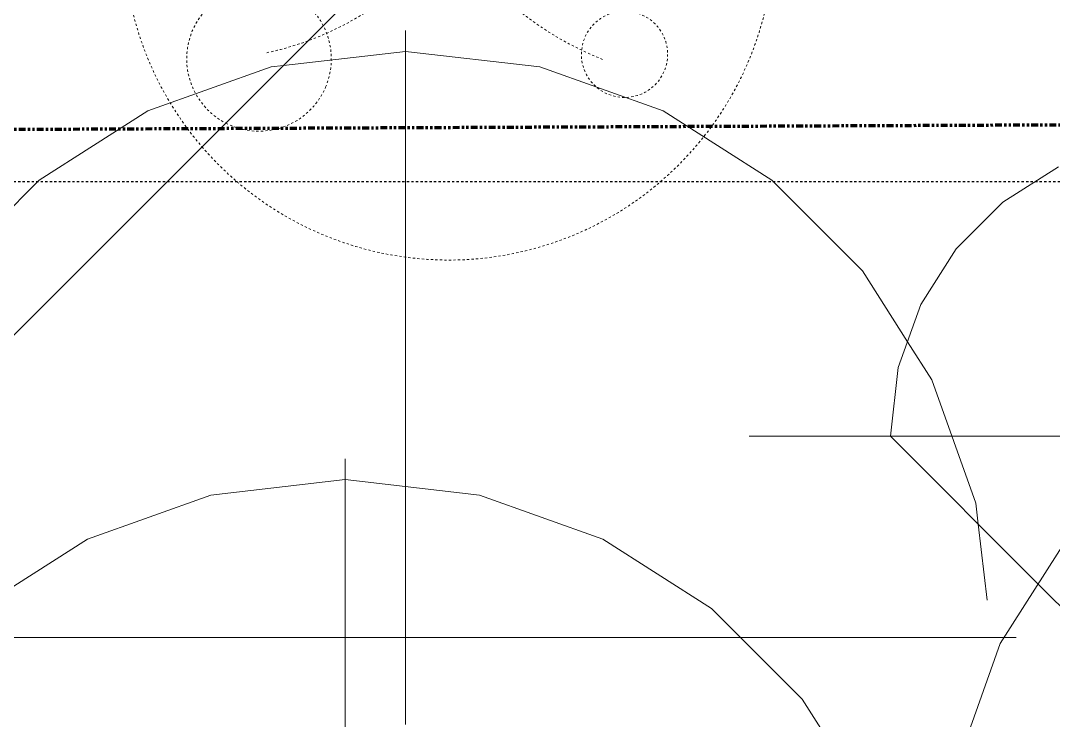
# Model space of a CAD drawing. Header units: inches. Extents: x 9391 to 11530, y 1186 to 2858.
# Drawn here: x 10119.8 to 10176.9, y 2668.9 to 2707.6 of the extents above; entities that cross this region are included whole.
import ezdxf

# ---------------------------------------------------------------- set-up
doc = ezdxf.new("R2010")
doc.units = ezdxf.units.IN
doc.header["$MEASUREMENT"] = 0
for name, pattern in [('Aligning Line 1_8_', [0.25, 0.125, -0.125]), ('Dash', [0.25, 0.125, -0.125]), ('Double Dash 3_8_', [1, 0.375, -0.125, 0.125, -0.125, 0.125, -0.125])]:
    doc.linetypes.add(name, pattern=pattern)
for name, color, linetype, lineweight in [('A-DETL-GENF-1', 254, 'Continuous', 9), ('A-DETL-GENF-2', 253, 'Continuous', 9), ('A-DETL-GENF-3', 9, 'Continuous', 9), ('A-DETL-GENF-HDLN', 1, 'Dash', 9), ('C-PROP-LINE', 91, 'Double Dash 3_8_', 211), ('G-ANNO-SYMB', 111, 'Aligning Line 1_8_', 30)]:
    doc.layers.add(name, color=color, linetype=linetype, lineweight=lineweight)

# ---------------------------------------------------------------- blocks, each defined once
blk = doc.blocks.new('holly 26751 - holly 26751-V127-FLOOR PLAN - ROOF')
at = {"layer": 'A-DETL-GENF-1'}
for p, q in [((-29.106, 14.243), (-25.279, 20.259)), ((-31.546, 7.425), (-29.106, 14.243))]:
    blk.add_line(p, q, dxfattribs=at)
blk = doc.blocks.new('orange tree 26119 - orange tree 26119-V134-FLOOR PLAN - ROOF')
at = {"layer": 'A-DETL-GENF-1'}
blk.add_line((31.652, 0), (0, -31.652), dxfattribs=at)
blk = doc.blocks.new('lupin 26755 - lupin 26755-V139-FLOOR PLAN - ROOF')
at = {"layer": 'A-DETL-GENF-HDLN'}
blk.add_circle((9.724, -6.624), 2.385, dxfattribs=at)
for centre, radius, start, end in [((0, 0), 18, 0, 112.399), ((0, 0), 18, 112.5, 180), ((-5.363, 12.255), 3, 100.4436, 304.6154), ((-5.363, 12.255), 3, 0, 100.4436), ((-12.131, 1.52), 12.226, 47.5807, 59.0245), ((-5.363, 12.255), 3, 304.844, 0), ((-12.131, 1.52), 12.226, 352.8605, 47.5807), ((0, 0), 18, 220.6872, 0), ((-13.568, 9.876), 16.782, 290.4971, 323.9486), ((15.364, 10.234), 18.46, 213.6663, 248.3337), ((0, 0), 18, 180, 220.6872), ((-10.493, -6.874), 4, 27.2652, 242.7988), ((-10.493, -6.874), 4, 337, 27.2652), ((-13.568, 9.876), 16.782, 282.0514, 290.4971), ((-10.493, -6.874), 4, 242.7988, 337)]:
    blk.add_arc(centre, radius, start, end, dxfattribs=at)
blk = doc.blocks.new('magnolia 26756 - magnolia 26756-V145-FLOOR PLAN - ROOF')
at = {"layer": 'A-DETL-GENF-1'}
for p, q in [((-10.372, 12.942), (-7.292, 14.902)), ((-12.942, 10.372), (-10.372, 12.942)), ((-14.902, 7.292), (-12.942, 10.372)), ((-16.151, 3.801), (-14.902, 7.292)), ((-16.589, 0), (-16.151, 3.801)), ((-17.433, 0), (-20.865, 0)), ((-17.433, 0), (-16.799, 0)), ((-16.595, 0), (-17.027, 0)), ((-16.799, 0), (-16.662, 0)), ((-16.662, 0), (-16.546, 0)), ((-16.506, 0), (-16.655, 0)), ((-16.655, 0), (-16.552, 0)), ((-16.538, 0), (-16.595, 0)), ((-16.589, 0), (-8.417, -8.173)), ((-16.552, 0), (-16.538, 0)), ((-16.546, 0), (-16.462, 0)), ((-16.431, 0), (-16.506, 0)), ((-16.462, 0), (-16.42, 0)), ((-16.42, 0), (-16.431, 0)), ((-15.81, 0), (-15.932, 0)), ((-15.932, 0), (-14.932, 0)), ((-15.567, 0), (-15.81, 0)), ((-15.239, 0), (-15.567, 0)), ((-13.796, 0), (-15.239, 0)), ((-14.932, 0), (-13.199, 0)), ((-13.199, 0), (-14.266, 0)), ((-14.266, 0), (-13.824, 0)), ((-13.824, 0), (-13.671, 0)), ((-13.466, 0), (-13.796, 0)), ((-13.671, 0), (-13.545, 0)), ((-13.545, 0), (-13.199, 0)), ((-13.199, 0), (-12.304, 0)), ((-12.304, 0), (-12.095, 0)), ((-12.095, 0), (-11.97, 0)), ((-11.97, 0), (-11.953, 0)), ((-24.236, 0), (-24.398, 0)), ((-24.398, 0), (-24.171, 0)), ((-23.863, 0), (-24.236, 0)), ((-24.171, 0), (-23.955, 0)), ((-23.199, 0), (-24.132, 0)), ((-24.132, 0), (-23.983, 0)), ((-23.983, 0), (-22.031, 0)), ((-23.955, 0), (-22.932, 0)), ((-22.678, 0), (-23.863, 0)), ((-23.416, 0), (-23.437, 0)), ((-23.437, 0), (-23.199, 0)), ((-23.332, 0), (-23.416, 0)), ((-22.985, 0), (-23.332, 0)), ((-22.932, 0), (-23.018, 0)), ((-23.018, 0), (-22.948, 0)), ((-22.575, 0), (-22.985, 0)), ((-22.948, 0), (-22.798, 0)), ((-22.798, 0), (-21.187, 0)), ((-20.532, 0), (-22.678, 0)), ((-21.704, 0), (-22.575, 0)), ((-22.455, 0), (-22.539, 0)), ((-22.539, 0), (-22.532, 0)), ((-22.532, 0), (-22.369, 0)), ((-21.997, 0), (-22.455, 0)), ((-22.369, 0), (-20.735, 0)), ((-22.031, 0), (-21.865, 0)), ((-21.891, 0), (-21.997, 0)), ((-21.865, 0), (-21.891, 0)), ((-21, 0), (-21.704, 0)), ((-21.597, 0), (-21.599, 0)), ((-21.599, 0), (-21.298, 0)), ((-21.546, 0), (-21.597, 0)), ((-21.428, 0), (-21.546, 0)), ((-20.399, 0), (-21.428, 0)), ((-21.227, 0), (-21.332, 0)), ((-21.332, 0), (-20.658, 0)), ((-21.298, 0), (-21.227, 0)), ((-21.187, 0), (-20.695, 0)), ((-19.999, 0), (-21.065, 0)), ((-21.065, 0), (-20.91, 0)), ((-20.979, 0), (-21.001, 0)), ((-21.001, 0), (-20.865, 0)), ((-20.799, 0), (-21, 0)), ((-20.84, 0), (-20.979, 0)), ((-20.91, 0), (-20.697, 0)), ((-19.965, 0), (-20.84, 0)), ((-20.71, 0), (-20.799, 0)), ((-20.735, 0), (-19.999, 0)), ((-20.5, 0), (-20.71, 0)), ((-20.697, 0), (-20.431, 0)), ((-20.695, 0), (-20.279, 0)), ((-20.658, 0), (-20.466, 0)), ((-20.442, 0), (-20.532, 0)), ((-20.202, 0), (-20.5, 0)), ((-20.466, 0), (-20.239, 0)), ((-20.376, 0), (-20.442, 0)), ((-20.431, 0), (-18.932, 0)), ((-20.076, 0), (-20.399, 0)), ((-20.131, 0), (-20.376, 0)), ((-20.279, 0), (-19.97, 0)), ((-20.239, 0), (-19.965, 0)), ((-19.844, 0), (-20.202, 0)), ((-19.968, 0), (-20.131, 0)), ((-19.377, 0), (-20.076, 0)), ((-19.97, 0), (-19.697, 0)), ((-19.732, 0), (-19.968, 0)), ((-19.46, 0), (-19.844, 0)), ((-19.561, 0), (-19.732, 0)), ((-19.697, 0), (-19.564, 0)), ((-19.564, 0), (-19.414, 0)), ((-19.472, 0), (-19.561, 0)), ((-18.932, 0), (-19.472, 0)), ((-19.079, 0), (-19.46, 0)), ((-19.414, 0), (-19.12, 0)), ((-18.566, 0), (-19.377, 0)), ((-19.12, 0), (-19.006, 0)), ((-18.732, 0), (-19.079, 0)), ((-19.006, 0), (-18.932, 0)), ((-18.932, 0), (-18.746, 0)), ((-18.746, 0), (-18.581, 0)), ((-17.949, 0), (-18.732, 0)), ((-18.581, 0), (-18.056, 0)), ((-17.599, 0), (-18.566, 0)), ((-18.056, 0), (-17.821, 0)), ((-17.318, 0), (-17.949, 0)), ((-17.821, 0), (-17.532, 0)), ((-17.567, 0), (-17.599, 0)), ((-17.599, 0), (-17.567, 0)), ((-17.568, 0), (-17.599, 0)), ((-17.548, 0), (-17.568, 0)), ((-16.947, 0), (-17.567, 0)), ((-17.567, 0), (-17.546, 0)), ((-17.537, 0), (-17.548, 0)), ((-17.546, 0), (-17.536, 0)), ((-17.536, 0), (-17.537, 0)), ((-17.532, 0), (-17.502, 0)), ((-17.502, 0), (-17.449, 0)), ((-17.449, 0), (-17.376, 0)), ((-17.376, 0), (-17.283, 0)), ((-16.775, 0), (-17.318, 0)), ((-17.283, 0), (-17.171, 0)), ((-17.027, 0), (-17.199, 0)), ((-17.199, 0), (-13.732, 0)), ((-17.171, 0), (-16.899, 0)), ((-16.868, 0), (-16.947, 0)), ((-16.899, 0), (-16.868, 0)), ((-16.255, 0), (-16.775, 0)), ((-15.695, 0), (-16.255, 0)), ((-15.031, 0), (-15.695, 0)), ((-15.518, 0), (-15.599, 0)), ((-15.599, 0), (-14.948, 0)), ((-14.568, 0), (-15.518, 0)), ((-14.199, 0), (-15.031, 0)), ((-14.948, 0), (-14.474, 0)), ((-14.744, 0), (-14.82, 0)), ((-14.82, 0), (-14.806, 0)), ((-14.806, 0), (-14.725, 0)), ((-14.121, 0), (-14.744, 0)), ((-14.725, 0), (-14.199, 0)), ((-14.202, 0), (-14.568, 0)), ((-14.474, 0), (-13.115, 0)), ((-13.905, 0), (-14.202, 0)), ((-11.923, 0), (-14.121, 0)), ((-13.732, 0), (-13.905, 0)), ((-13.054, 0), (-13.466, 0)), ((-13.115, 0), (-12.599, 0)), ((-12.942, 0), (-13.054, 0)), ((-12.864, 0), (-12.942, 0)), ((-12.599, 0), (-12.864, 0)), ((-11.953, 0), (-12.066, 0)), ((-12.066, 0), (-11.691, 0)), ((-11.4, 0), (-11.923, 0)), ((-11.691, 0), (-11.351, 0)), ((-10.869, 0), (-11.4, 0)), ((-11.351, 0), (-10.417, 0)), ((-0.993, 0), (-10.933, 0)), ((-10.933, 0), (-10.847, 0)), ((-10.814, 0), (-10.869, 0)), ((-10.847, 0), (-10.791, 0)), ((-10.776, 0), (-10.814, 0)), ((-10.791, 0), (-10.762, 0)), ((-10.758, 0), (-10.776, 0)), ((-10.762, 0), (-10.758, 0)), ((-10.417, 0), (-10.09, 0)), ((-10.09, 0), (-9.733, 0)), ((-9.733, 0), (-9.283, 0)), ((-9.283, 0), (-9.122, 0)), ((-9.122, 0), (-8.999, 0)), ((-8.999, 0), (-8.907, 0)), ((-8.907, 0), (-8.799, 0)), ((-8.799, 0), (-8.585, 0)), ((-8.585, 0), (-8.333, 0)), ((-8.333, 0), (-8.057, 0)), ((-8.057, 0), (-7.775, 0)), ((-7.775, 0), (-7.5, 0))]:
    blk.add_line(p, q, dxfattribs=at)
at = {"layer": 'A-DETL-GENF-3'}
blk.add_line((-8.417, -8.173), (0, -16.589), dxfattribs=at)
blk = doc.blocks.new('holly 26751 - holly 26751-V146-FLOOR PLAN - ROOF')
at = {"layer": 'A-DETL-GENF-1'}
for p, q in [((0, 33.471), (0, 33.555)), ((0, 33.555), (0, 33.194)), ((0, 32.243), (0, 33.471)), ((0, 33.064), (0, 33.212)), ((0, 33.212), (0, 33.212)), ((0, 33.212), (0, 33.107)), ((0, 33.194), (0, 32.22)), ((0, 32.964), (0, 33.112)), ((0, 33.112), (0, 33.031)), ((0, 33.107), (0, 32.958)), ((0, 32.79), (0, 33.064)), ((0, 33.031), (0, 32.666)), ((0, 32.845), (0, 32.964)), ((0, 32.958), (0, 32.887)), ((0, 32.887), (0, 32.773)), ((0, 32.248), (0, 32.845)), ((0, 32.368), (0, 32.79)), ((0, 32.773), (0, 32.472)), ((0, 32.666), (0, 31.475)), ((-7.425, 31.546), (0, 32.403)), ((0, 32.472), (0, 32.071)), ((0, 32.403), (7.425, 31.546)), ((0, 32.222), (0, 32.368)), ((0, 32.368), (0, 32.317)), ((0, 31.327), (0, 32.368)), ((0, 32.317), (0, 32.368)), ((0, 32.368), (0, 31.178)), ((0, 32.317), (0, 32.214)), ((0, 31.972), (0, 32.317)), ((0, 32.22), (0, 32.248)), ((0, 32.071), (0, 32.243)), ((0, 30.136), (0, 32.222)), ((0, 32.214), (0, 31.475)), ((0, 29.987), (0, 32.071)), ((0, 32.071), (0, 30.136)), ((0, 32.006), (0, 32.069)), ((0, 32.069), (0, 32.059)), ((0, 32.059), (0, 31.963)), ((0, 31.879), (0, 32.006)), ((-14.243, 29.106), (-7.425, 31.546)), ((0, 31.789), (0, 31.972)), ((0, 31.963), (0, 31.773)), ((0, 31.699), (0, 31.879)), ((0, 31.773), (0, 31.789)), ((0, 31.475), (0, 31.699)), ((0, 31.475), (0, 31.327)), ((7.425, 31.546), (14.243, 29.106)), ((0, 31.178), (0, 31.128)), ((0, 31.128), (0, 30.609)), ((0, 30.609), (0, 30.136)), ((0, 30.136), (0, 30.095)), ((0, 30.095), (0, 29.976)), ((0, 28.946), (0, 29.987)), ((0, 29.976), (0, 29.788)), ((0, 29.788), (0, 29.538)), ((0, 28.499), (0, 29.69)), ((0, 29.69), (0, 25.821)), ((0, 29.538), (0, 29.235)), ((0, 26.267), (0, 29.392)), ((0, 29.392), (0, 28.946)), ((0, 29.235), (0, 28.886)), ((-20.259, 25.279), (-14.243, 29.106)), ((0, 28.886), (0, 28.499)), ((14.243, 29.106), (20.259, 25.279)), ((0, 23.886), (0, 26.267)), ((0, 25.821), (0, 23.58)), ((0, 25.589), (0, 25.612)), ((0, 25.612), (0, 25.61)), ((0, 25.61), (0, 25.581)), ((0, 25.54), (0, 25.589)), ((0, 25.581), (0, 25.523)), ((0, 25.468), (0, 25.54)), ((0, 25.523), (0, 25.404)), ((0, 25.374), (0, 25.468)), ((0, 25.404), (0, 24.184)), ((0, 25.238), (0, 25.374)), ((0, 24.165), (0, 25.238)), ((20.259, 25.279), (25.279, 20.259)), ((0, 24.184), (0, 23.754)), ((0, 23.589), (0, 24.165)), ((0, 23.723), (0, 23.886)), ((0, 23.754), (0, 23.737)), ((0, 23.737), (0, 22.358)), ((0, 23.389), (0, 23.723)), ((0, 23.429), (0, 23.589)), ((0, 23.58), (0, 23.327)), ((0, 23.318), (0, 23.429)), ((0, 22.955), (0, 23.389)), ((0, 23.327), (0, 23.294)), ((0, 23.293), (0, 23.318)), ((0, 23.294), (0, 23.293)), ((0, 22.075), (0, 22.955)), ((0, 22.358), (0, 21.55)), ((0, 21.771), (0, 22.075)), ((0, 21.654), (0, 21.771)), ((0, 21.165), (0, 21.654)), ((0, 21.55), (0, 19.422)), ((0, 20.867), (0, 21.165)), ((0, 20.717), (0, 20.867)), ((0, -0.051), (0, 20.761)), ((0, 20.761), (0, 20.737)), ((0, 20.737), (0, 20.694)), ((0, 20.673), (0, 20.717)), ((0, 20.694), (0, 20.673)), ((0, 19.422), (0, 20.464)), ((0, 20.464), (0, 20.315)), ((0, 20.315), (0, 17.934)), ((25.279, 20.259), (29.106, 14.243))]:
    blk.add_line(p, q, dxfattribs=at)
blk = doc.blocks.new('holly 26751 - holly 26751-V147-FLOOR PLAN - ROOF')
at = {"layer": 'A-DETL-GENF-1'}
for p, q in [((0, 33.471), (0, 33.555)), ((0, 33.555), (0, 33.194)), ((0, 32.243), (0, 33.471)), ((0, 33.064), (0, 33.212)), ((0, 33.212), (0, 33.212)), ((0, 33.212), (0, 33.107)), ((0, 33.194), (0, 32.22)), ((0, 32.964), (0, 33.112)), ((0, 33.112), (0, 33.031)), ((0, 33.107), (0, 32.958)), ((0, 32.79), (0, 33.064)), ((0, 33.031), (0, 32.666)), ((0, 32.845), (0, 32.964)), ((0, 32.958), (0, 32.887)), ((0, 32.887), (0, 32.773)), ((0, 32.248), (0, 32.845)), ((0, 32.368), (0, 32.79)), ((0, 32.773), (0, 32.472)), ((0, 32.666), (0, 31.475)), ((-6.753, 31.624), (0, 32.403)), ((0, 32.472), (0, 32.071)), ((0, 32.403), (7.425, 31.546)), ((0, 32.222), (0, 32.368)), ((0, 32.368), (0, 32.317)), ((0, 31.327), (0, 32.368)), ((0, 32.317), (0, 32.368)), ((0, 32.368), (0, 31.178)), ((0, 32.317), (0, 32.214)), ((0, 31.972), (0, 32.317)), ((0, 32.22), (0, 32.248)), ((0, 32.071), (0, 32.243)), ((0, 30.136), (0, 32.222)), ((0, 32.214), (0, 31.475)), ((0, 29.987), (0, 32.071)), ((0, 32.071), (0, 30.136)), ((0, 32.006), (0, 32.069)), ((0, 32.069), (0, 32.059)), ((0, 32.059), (0, 31.963)), ((0, 31.879), (0, 32.006)), ((0, 31.789), (0, 31.972)), ((0, 31.963), (0, 31.773)), ((0, 31.699), (0, 31.879)), ((0, 31.773), (0, 31.789)), ((0, 31.475), (0, 31.699)), ((0, 31.475), (0, 31.327)), ((7.425, 31.546), (14.243, 29.106)), ((0, 31.178), (0, 31.128)), ((0, 31.128), (0, 30.609)), ((0, 30.609), (0, 30.136)), ((0, 30.136), (0, 30.095)), ((0, 30.095), (0, 29.976)), ((0, 28.946), (0, 29.987)), ((0, 29.976), (0, 29.788)), ((0, 29.788), (0, 29.538)), ((0, 28.499), (0, 29.69)), ((0, 29.69), (0, 25.821)), ((0, 29.538), (0, 29.235)), ((0, 26.267), (0, 29.392)), ((0, 29.392), (0, 28.946)), ((0, 29.235), (0, 28.886)), ((0, 28.886), (0, 28.499)), ((14.243, 29.106), (20.259, 25.279)), ((0, 23.886), (0, 26.267)), ((0, 25.821), (0, 23.58)), ((0, 25.589), (0, 25.612)), ((0, 25.612), (0, 25.61)), ((0, 25.61), (0, 25.581)), ((0, 25.54), (0, 25.589)), ((0, 25.581), (0, 25.523)), ((0, 25.468), (0, 25.54)), ((0, 25.523), (0, 25.404)), ((0, 25.374), (0, 25.468)), ((0, 25.404), (0, 24.184)), ((0, 25.238), (0, 25.374)), ((0, 24.165), (0, 25.238)), ((20.259, 25.279), (25.279, 20.259)), ((0, 24.184), (0, 23.754)), ((0, 23.589), (0, 24.165)), ((0, 23.723), (0, 23.886)), ((0, 23.754), (0, 23.737)), ((0, 23.737), (0, 22.358)), ((0, 23.389), (0, 23.723)), ((0, 23.429), (0, 23.589)), ((0, 23.58), (0, 23.327)), ((0, 23.318), (0, 23.429)), ((0, 22.955), (0, 23.389)), ((0, 23.327), (0, 23.294)), ((0, 23.293), (0, 23.318)), ((0, 23.294), (0, 23.293)), ((0, 22.075), (0, 22.955)), ((0, 22.358), (0, 21.55)), ((0, 21.771), (0, 22.075)), ((0, 21.654), (0, 21.771)), ((0, 21.165), (0, 21.654)), ((0, 21.55), (0, 19.422)), ((0, 20.867), (0, 21.165)), ((0, 20.717), (0, 20.867)), ((0, 8.335), (0, 20.761)), ((0, 20.761), (0, 20.737)), ((0, 20.737), (0, 20.694)), ((0, 20.673), (0, 20.717)), ((0, 20.694), (0, 20.673)), ((0, 19.422), (0, 20.464)), ((0, 20.464), (0, 20.315)), ((0, 20.315), (0, 17.934)), ((25.279, 20.259), (27.766, 16.35)), ((0, 17.934), (0, 17.19)), ((0, 17.19), (0, 15.999)), ((0, 15.999), (0, 15.963)), ((0, 15.963), (0, 15.591)), ((0, 15.591), (0, 15.553)), ((0, 15.553), (0, 14.214)), ((0, 14.214), (0, 14.376)), ((0, 14.376), (0, 14.362)), ((0, 14.362), (0, 13.489)), ((0, 13.489), (0, 12.577)), ((0, 12.577), (0, 12.204)), ((0, 12.204), (0, 11.788)), ((0, 11.788), (0, 11.366)), ((0, 11.366), (0, 10.974)), ((0, 10.974), (0, 10.649)), ((0, 10.345), (0, 10.762)), ((0, 10.762), (0, 10.592)), ((0, 10.649), (0, 10.427)), ((0, 10.592), (0, 10.007)), ((0, 10.427), (0, 10.345)), ((0, 10.007), (0, 9.176)), ((0, 9.176), (0, 8.272)), ((0, 8.272), (0, 7.463)), ((0, 7.463), (0, 6.922)), ((0, 6.922), (0, 5.136)), ((31.681, 6.254), (32.166, 2.051)), ((0, 5.136), (0, 3.797)), ((0, 3.797), (0, 3.769)), ((0, 3.769), (0, 3.53)), ((0, 3.53), (0, 3.499)), ((0, 3.499), (0, 1.565)), ((0, 1.565), (0, -0.816)), ((-23.112, 0), (-20.984, 0)), ((-20.984, 0), (-22.026, 0)), ((-21.877, 0), (-19.496, 0)), ((-19.496, 0), (-18.752, 0)), ((-18.752, 0), (-17.561, 0)), ((-17.561, 0), (-17.525, 0)), ((-17.525, 0), (-17.153, 0)), ((-17.153, 0), (-17.115, 0)), ((-17.115, 0), (-15.776, 0)), ((-15.776, 0), (-15.938, 0)), ((-15.938, 0), (-15.925, 0)), ((-15.925, 0), (-15.051, 0)), ((-15.051, 0), (-14.139, 0)), ((-14.139, 0), (-13.766, 0)), ((-13.766, 0), (-13.351, 0)), ((-13.351, 0), (-12.928, 0)), ((-12.928, 0), (-12.536, 0)), ((-12.536, 0), (-12.211, 0)), ((-11.907, 0), (-12.324, 0)), ((-12.324, 0), (-12.154, 0)), ((-12.211, 0), (-11.989, 0)), ((-12.154, 0), (-11.569, 0)), ((-11.989, 0), (-11.907, 0)), ((-11.569, 0), (-10.738, 0)), ((-10.738, 0), (-9.834, 0)), ((-9.834, 0), (-9.025, 0)), ((-9.025, 0), (-8.484, 0)), ((-8.484, 0), (-6.698, 0)), ((-6.698, 0), (-5.359, 0)), ((-5.359, 0), (-5.331, 0)), ((-5.331, 0), (-5.092, 0)), ((-5.092, 0), (-5.061, 0)), ((-5.061, 0), (-3.127, 0)), ((-3.127, 0), (-0.746, 0)), ((-0.746, 0), (-0.723, 0)), ((-0.723, 0), (-0.696, 0)), ((-0.696, 0), (-0.668, 0)), ((-0.668, 0), (-0.641, 0)), ((-0.641, 0), (-0.619, 0)), ((-0.619, 0), (-0.603, 0)), ((-0.603, 0), (-0.597, 0)), ((-0.597, 0), (0.742, 0)), ((0.742, 0), (1.911, 0)), ((1.911, 0), (2.081, 0)), ((2.081, 0), (2.198, 0)), ((2.198, 0), (2.751, 0)), ((2.751, 0), (2.825, 0)), ((2.825, 0), (3.259, 0)), ((3.259, 0), (3.488, 0)), ((3.488, 0), (3.693, 0)), ((3.693, 0), (3.833, 0)), ((3.833, 0), (3.867, 0)), ((3.867, 0), (3.986, 0)), ((3.986, 0), (4.122, 0)), ((4.122, 0), (4.263, 0)), ((4.263, 0), (4.396, 0)), ((4.396, 0), (4.507, 0)), ((4.507, 0), (4.583, 0)), ((4.583, 0), (4.611, 0)), ((4.611, 0), (4.831, 0)), ((4.831, 0), (5.092, 0)), ((5.092, 0), (5.368, 0)), ((5.368, 0), (5.633, 0)), ((5.633, 0), (5.86, 0)), ((5.86, 0), (6.024, 0)), ((6.024, 0), (6.099, 0)), ((6.099, 0), (6.526, 0)), ((6.526, 0), (6.546, 0)), ((6.546, 0), (6.639, 0)), ((6.639, 0), (7.381, 0)), ((7.232, 0), (7.213, 0)), ((7.213, 0), (7.229, 0)), ((7.229, 0), (7.29, 0)), ((7.439, 0), (7.232, 0)), ((7.29, 0), (7.566, 0)), ((7.381, 0), (7.439, 0)), ((7.566, 0), (8.837, 0)), ((8.837, 0), (8.927, 0)), ((8.927, 0), (11.01, 0)), ((11.01, 0), (10.563, 0)), ((10.563, 0), (11.754, 0)), ((12.796, 0), (11.754, 0)), ((12.796, 0), (13.986, 0)), ((13.986, 0), (14.433, 0)), ((14.433, 0), (14.581, 0)), ((14.581, 0), (16.069, 0)), ((16.069, 0), (15.326, 0)), ((15.326, 0), (15.623, 0)), ((15.623, 0), (18.897, 0)), ((18.897, 0), (18.748, 0)), ((18.748, 0), (18.822, 0)), ((18.822, 0), (18.985, 0)), ((18.985, 0), (19.213, 0)), ((19.213, 0), (19.478, 0)), ((19.478, 0), (19.754, 0)), ((19.754, 0), (20.016, 0)), ((20.016, 0), (20.236, 0)), ((20.236, 0), (20.98, 0)), ((20.98, 0), (23.808, 0)), ((23.808, 0), (23.212, 0)), ((23.212, 0), (23.361, 0)), ((23.361, 0), (24.105, 0)), ((24.105, 0), (26.188, 0)), ((26.188, 0), (26.486, 0)), ((26.486, 0), (26.337, 0)), ((26.337, 0), (26.784, 0)), ((26.784, 0), (27.021, 0)), ((27.021, 0), (27.294, 0)), ((27.294, 0), (27.576, 0)), ((27.576, 0), (27.841, 0)), ((27.841, 0), (28.063, 0)), ((28.063, 0), (28.215, 0)), ((28.215, 0), (28.272, 0)), ((28.272, 0), (29.165, 0)), ((29.168, 0), (28.867, 0)), ((28.867, 0), (28.915, 0)), ((28.915, 0), (29.209, 0)), ((29.165, 0), (29.506, 0)), ((29.185, 0), (29.165, 0)), ((29.165, 0), (29.373, 0)), ((29.425, 0), (29.168, 0)), ((29.256, 0), (29.185, 0)), ((29.209, 0), (29.701, 0)), ((29.698, 0), (29.256, 0)), ((29.373, 0), (31.389, 0)), ((29.612, 0), (29.425, 0)), ((29.506, 0), (29.678, 0)), ((29.704, 0), (29.612, 0)), ((29.678, 0), (29.704, 0)), ((29.76, 0), (29.698, 0)), ((29.701, 0), (29.76, 0)), ((30.356, 0), (30.206, 0)), ((30.206, 0), (30.802, 0)), ((31.029, 0), (30.356, 0)), ((31.498, 0), (30.802, 0)), ((30.802, 0), (31.083, 0)), ((30.802, 0), (31.843, 0)), ((31.104, 0), (31.029, 0)), ((31.083, 0), (31.113, 0)), ((31.113, 0), (31.097, 0)), ((31.097, 0), (31.104, 0)), ((32.141, 0), (31.099, 0)), ((31.099, 0), (31.397, 0)), ((31.389, 0), (31.546, 0)), ((31.397, 0), (32.736, 0)), ((31.558, 0), (31.498, 0)), ((31.546, 0), (31.558, 0)), ((33.618, 0), (31.546, 0)), ((31.843, 0), (32.141, 0)), ((32.736, 0), (32.587, 0)), ((32.587, 0), (33.577, 0)), ((33.577, 0), (33.712, 0)), ((33.778, 0), (33.618, 0)), ((33.712, 0), (33.778, 0)), ((19.319, 0), (18.517, 0)), ((20.304, 0), (19.319, 0)), ((21.787, 0), (20.304, 0)), ((22.022, 0), (21.787, 0)), ((23.529, 0), (22.022, 0)), ((24.263, 0), (23.529, 0)), ((24.475, 0), (24.263, 0)), ((24.552, 0), (24.475, 0)), ((25.593, 0), (24.552, 0)), ((30.653, 0), (25.444, 0)), ((25.444, 0), (27.677, 0)), ((26.038, 0), (25.593, 0)), ((26.17, 0), (26.038, 0)), ((26.319, 0), (26.17, 0)), ((26.486, 0), (26.319, 0)), ((26.706, 0), (26.486, 0)), ((27.379, 0), (26.635, 0)), ((26.635, 0), (26.804, 0)), ((26.804, 0), (26.706, 0)), ((28.718, 0), (27.379, 0)), ((27.677, 0), (28.643, 0)), ((28.643, 0), (28.718, 0)), ((29.812, 0), (29.76, 0)), ((29.76, 0), (30.743, 0)), ((29.915, 0), (29.812, 0)), ((30.054, 0), (29.915, 0)), ((30.212, 0), (30.054, 0)), ((30.375, 0), (30.212, 0)), ((30.527, 0), (30.375, 0)), ((30.653, 0), (30.527, 0)), ((31.099, 0), (30.653, 0)), ((30.802, 0), (30.653, 0)), ((30.743, 0), (30.802, 0)), ((33.331, 0), (31.099, 0)), ((31.546, 0), (33.331, 0)), ((0, -0.816), (0, -0.839)), ((0, -0.839), (0, -0.866)), ((0, -0.866), (0, -0.894)), ((0, -0.894), (0, -0.921)), ((0, -0.921), (0, -0.944)), ((0, -0.944), (0, -0.959)), ((0, -0.959), (0, -0.965)), ((0, -0.965), (0, -2.304)), ((0, -2.304), (0, -3.474)), ((0, -3.474), (0, -3.644)), ((0, -3.644), (0, -3.76)), ((0, -3.76), (0, -4.313)), ((0, -4.313), (0, -4.388)), ((0, -4.388), (0, -4.821))]:
    blk.add_line(p, q, dxfattribs=at)
at = {"layer": 'A-DETL-GENF-3'}
for p, q in [((-14.243, 29.106), (-7.425, 31.546)), ((-7.425, 31.546), (-6.753, 31.624)), ((-20.259, 25.279), (-14.243, 29.106)), ((-25.279, 20.259), (-20.259, 25.279)), ((27.766, 16.35), (29.106, 14.243)), ((29.106, 14.243), (31.546, 7.425)), ((0, -0.104), (0, 8.335)), ((31.546, 7.425), (31.681, 6.254)), ((1.506, 0), (-22.323, 0)), ((17.516, 0), (17.093, 0)), ((18.346, 0), (17.516, 0)), ((18.517, 0), (18.346, 0))]:
    blk.add_line(p, q, dxfattribs=at)
blk = doc.blocks.new('Family - ___-1646200-FLOOR PLAN - ROOF')
at = {"layer": 'C-PROP-LINE'}
blk.add_line((-2698.446, 9390.686), (-2707.099, 11376.054), dxfattribs=at)

msp = doc.modelspace()

# ---------------------------------------------------------------- linework, layer by layer
at = {"layer": 'G-ANNO-SYMB'}
msp.add_line((11376.017, 2698.719), (9654.878, 2698.719), dxfattribs=at)

# ---------------------------------------------------------------- block references
at = {"layer": 'A-DETL-GENF-1'}
for name, p in [('orange tree 26119 - orange tree 26119-V134-FLOOR PLAN - ROOF', (10109.903, 2712.389)), ('magnolia 26756 - magnolia 26756-V145-FLOOR PLAN - ROOF', (10184.474, 2684.645)), ('holly 26751 - holly 26751-V147-FLOOR PLAN - ROOF', (10141.068, 2673.527)), ('holly 26751 - holly 26751-V127-FLOOR PLAN - ROOF', (10203.072, 2658.941)), ('holly 26751 - holly 26751-V146-FLOOR PLAN - ROOF', (10137.73, 2649.844))]:
    msp.add_blockref(name, p, dxfattribs=at)
at = {"layer": 'A-DETL-GENF-2'}
msp.add_blockref('lupin 26755 - lupin 26755-V139-FLOOR PLAN - ROOF', (10143.458, 2712.389), dxfattribs=at)
at = {"layer": 'C-PROP-LINE', "rotation": 270.0000000000005}
msp.add_blockref('Family - ___-1646200-FLOOR PLAN - ROOF', (0, 0), dxfattribs=at)

doc.saveas('drawing.dxf')
